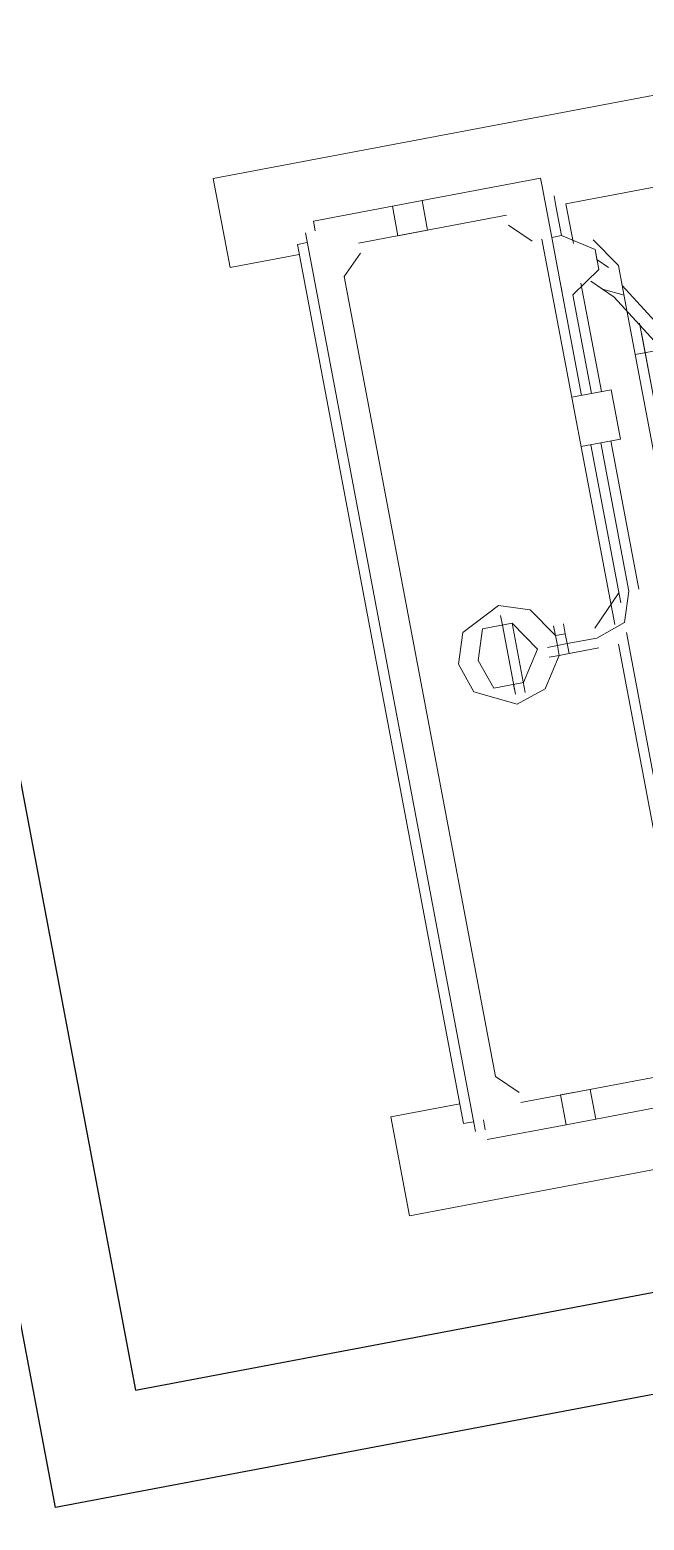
# Model space of a CAD drawing. Extents: x 407440 to 411585, y 6041728 to 6045069.
# Drawn here: x 410330.32 to 410333.83, y 6044214.48 to 6044222.99 of the extents above; entities that cross this region are included whole.
import ezdxf

# ---------------------------------------------------------------- set-up
doc = ezdxf.new("R2010")
doc.units = 0
doc.header["$LTSCALE"] = 5
doc.linetypes.add('foc-TIELINE', pattern=[1.875, 1.25, -0.625])
doc.layers.add('P-PROPOSED-EXISTING-H', color=59, linetype='Continuous')
doc.layers.add('T-TIE', color=201, linetype='foc-TIELINE')

# ---------------------------------------------------------------- blocks, each defined once
blk = doc.blocks.new('P-RIG-877')
at = {"layer": 'T-TIE', "linetype": 'ByBlock', "lineweight": 25}
for points in [[(5.8437, -32.9382), (5.0745, -33.2252), (5.1089, -33.3171), (5.9241, -33.0186), (5.9241, -32.9038), (6.7736, -32.9038), (6.7736, -27.3012), (5.4878, -27.3012), (5.4878, -27.1864), (6.7736, -27.1864), (6.7736, -20.0798)], [(6.8999, -20.9868), (6.8884, -20.9868), (6.8884, -33.0186), (5.8781, -33.0186)]]:
    blk.add_lwpolyline(points, dxfattribs=at)
at = {"layer": 'T-TIE', "linetype": 'ByBlock', "lineweight": 5}
for points in [[(6.5211, -32.479), (6.5211, -32.5594), (6.6359, -32.5594), (6.6359, -29.5629), (5.4304, -29.5629), (5.4304, -32.5594), (5.5337, -32.5594), (5.5337, -32.479)], [(5.5337, -29.5629), (5.5337, -32.169), (5.5796, -32.169)], [(5.9241, -31.9279), (5.9241, -31.9394), (5.9241, -31.9509), (5.8896, -31.9853), (5.8781, -31.9853), (5.8896, -31.9853), (5.6485, -32.1346), (5.6256, -32.1575)], [(5.8896, -31.9624), (5.8781, -31.9738), (5.637, -32.1231), (5.66, -32.1231), (6.257, -32.1231), (6.1996, -32.1231)], [(5.7174, -32.1001), (5.7174, -32.1231)], [(5.683, -32.1116), (5.7748, -32.1116), (5.6944, -32.1116)], [(5.637, -32.1231), (5.6141, -32.1231), (5.5796, -32.146)], [(5.6141, -32.1346), (5.6026, -32.146), (5.5911, -32.146)], [(5.637, -32.146), (5.6485, -32.1231)], [(5.7518, -32.1805), (5.637, -32.1805), (5.6141, -32.146), (5.5911, -32.146), (5.5682, -32.1805), (5.5682, -32.192), (5.637, -32.192)], [(5.5911, -32.146), (5.5911, -32.146)], [(5.7518, -32.169), (5.6256, -32.169)], [(5.7518, -32.2034), (5.7518, -32.1575), (5.8092, -32.1575), (5.8092, -32.2034)], [(5.9815, -32.169), (5.8092, -32.169)], [(5.5682, -32.1805), (5.5337, -32.1805), (5.5222, -32.1805)], [(6.0274, -32.2838), (6.0274, -32.2723), (6.0159, -32.2723), (6.0159, -32.2609), (6.0274, -32.2609), (6.0274, -32.2723), (6.0159, -32.2723), (6.0159, -32.2609), (6.0274, -32.2609), (6.0274, -32.2264), (6.0159, -32.192), (5.9815, -32.1805), (5.8092, -32.1805)], [(5.5682, -32.192), (5.5108, -32.192), (5.4993, -32.192), (5.4993, -32.3297)], [(6.0159, -32.2034), (5.5682, -32.2034)], [(5.7518, -32.192), (5.637, -32.192), (5.6256, -32.192)], [(5.9929, -32.192), (5.8092, -32.192)], [(6.0159, -32.2264), (5.9815, -32.192)], [(6.3259, -32.192), (6.2455, -32.192), (6.3259, -32.192), (6.2455, -32.192), (6.0274, -32.192)], [(6.4981, -32.2034), (6.0389, -32.2034)], [(6.567, -32.192), (6.567, -32.3297)], [(5.5682, -32.2149), (5.5452, -32.2379)], [(5.5337, -32.2379), (5.5337, -32.4101)], [(6.0389, -32.2264), (6.0389, -32.2609)], [(6.5325, -32.2379), (6.5325, -32.4101)], [(6.0044, -32.2723), (6.0159, -32.2723), (5.9815, -32.2953), (5.97, -32.3297), (5.9929, -32.3757), (6.0274, -32.3871), (6.0618, -32.3757), (6.0848, -32.3297), (6.0733, -32.2953), (6.0389, -32.2723), (6.0389, -32.2838)], [(6.0159, -32.2609), (6.0044, -32.2609)], [(6.0274, -32.2723), (6.0389, -32.2723), (6.0389, -32.2609), (6.0274, -32.2609), (6.0274, -32.2723), (6.0389, -32.2723)], [(6.0733, -32.3183), (5.9929, -32.3183)], [(6.0618, -32.3297), (6.0733, -32.3297), (5.9929, -32.3297), (5.9815, -32.3297)], [(5.5108, -32.456), (5.4993, -32.456), (5.4993, -32.3642)], [(6.567, -32.3642), (6.567, -32.456)], [(5.5452, -32.4101), (5.5682, -32.4331), (6.4981, -32.4331), (6.5211, -32.4101)], [(6.5555, -32.456), (6.544, -32.456)], [(6.5555, -32.4675), (5.5108, -32.4675)], [(5.5222, -32.4675), (5.5222, -32.479), (6.544, -32.479), (6.544, -32.4675)]]:
    blk.add_lwpolyline(points, dxfattribs=at)
for points in [[(6.0274, -32.2953), (5.9929, -32.3183), (5.9929, -32.3527), (6.0274, -32.3642), (6.0618, -32.3527), (6.0618, -32.3183)], [(5.5337, -32.3297), (5.4993, -32.3297), (5.4993, -32.3642), (5.5337, -32.3642)], [(6.567, -32.3297), (6.5325, -32.3297), (6.5325, -32.3642), (6.567, -32.3642)]]:
    blk.add_lwpolyline(points, close=True, dxfattribs=at)

msp = doc.modelspace()

# ---------------------------------------------------------------- hatches: boundary and pattern name
at = {"layer": 'P-PROPOSED-EXISTING-H'}
h = msp.add_hatch(dxfattribs=at)
h.set_pattern_fill('ANSI31', color=256, scale=3.498392, style=0)
h.set_pattern_definition([(45, (-102.852, 2739.382), (-7.854113246, 7.854113246), [])])
edge = h.paths.add_edge_path()
edge.add_line((410849.5655, 6043843.7666), (410381.5806, 6043755.2579))
edge.add_line((410381.5806, 6043755.2579), (409934.7116, 6043670.7427))
edge.add_line((409934.7116, 6043670.7427), (409814.1057, 6044308.4396))
edge.add_line((409814.1057, 6044308.4396), (410263.9451, 6044377.3752))
edge.add_line((410263.9451, 6044377.3752), (410794.8504, 6044458.7336))
edge.add_line((410794.8504, 6044458.7336), (411169.2731, 6044565.4105))
edge.add_line((411169.2731, 6044565.4105), (411290.0016, 6043927.0651))
edge.add_line((411290.0016, 6043927.0651), (411039.0674, 6043879.6066))
edge.add_arc((410922.4027, 6043977.5543), 152.33, 241.435078, 319.984322, ccw=False)

# ---------------------------------------------------------------- block references
at = {"layer": 'T-TIE', "linetype": 'ByBlock', "xscale": 4.999999999955019, "yscale": 4.999999999955019, "zscale": 4.999999999955019, "rotation": 280.7096999997605}
msp.add_blockref('P-RIG-877', (410486.2804, 6044279.077), dxfattribs=at)

doc.saveas('drawing.dxf')
